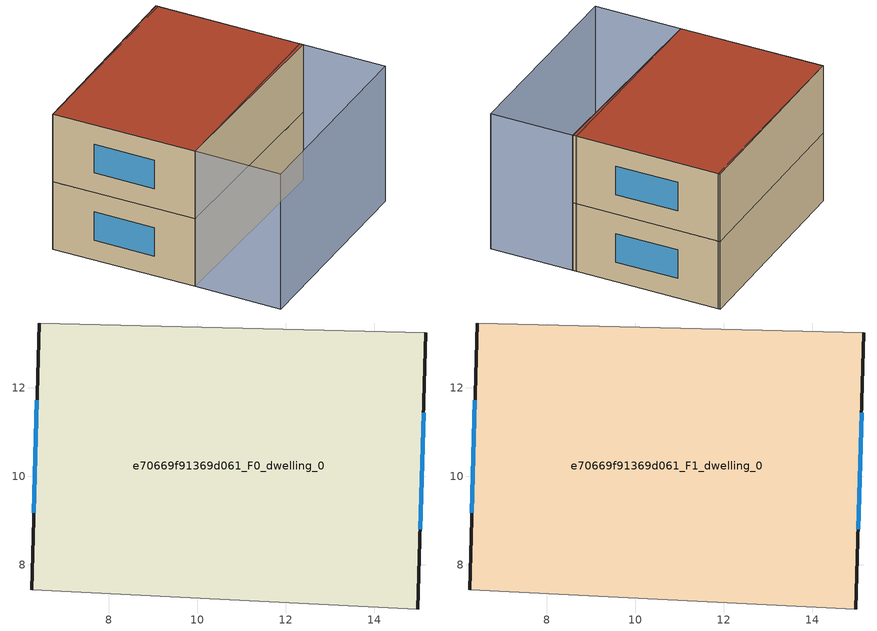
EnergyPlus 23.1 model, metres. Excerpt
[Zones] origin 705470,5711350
e70669f91369d061_F0_dwelling_0
 floor ground (EU_floor_Construction): 15.17,13.25 14.99,7 6.25,7.44 6.42,13.47 z0
 wall outside (EU_wall_Construction): 6.42,13.47 6.25,7.44 / 14.99,7 15.17,13.25 z0:3
 wall adiabatic (EU_wall_Construction): 6.25,7.44 14.99,7 / 15.17,13.25 6.42,13.47 z0:3
 window (EU_Window_Construction): 6.37,11.73 6.3,9.18 / 15.04,8.81 15.12,11.44 z0.87:2.13
e70669f91369d061_F1_dwelling_0
 floor to e70669f91369d061_F0_dwelling_0 (EU_floor_Construction): 15.17,13.25 14.99,7 6.25,7.44 6.42,13.47 z3
 wall outside (EU_wall_Construction): 6.42,13.47 6.25,7.44 / 14.99,7 15.17,13.25 z3:6
 wall adiabatic (EU_wall_Construction): 6.25,7.44 14.99,7 / 15.17,13.25 6.42,13.47 z3:6
 window (EU_Window_Construction): 6.37,11.73 6.3,9.18 / 15.04,8.81 15.12,11.44 z3.87:5.13
 roof outside (EU_roof_Construction): 14.99,7 15.17,13.25 6.42,13.47 6.25,7.44 z6
shading: 15.17,13.16 6.42,13.47 / 6.12,3.81 6.25,7.44 / 6.25,7.44 14.99,7.14 / 14.99,7.14 14.87,3.51 / 14.87,3.51 6.12,3.81 z0:6
[Building]
EU S2 Campaign: North Axis=0; Terrain=City; Solar Distribution=FullExterior
[Site:Location]
London: Latitude=51.5; Longitude=-0.5; Time Zone=0; Elevation=25
[SizingPeriod:WeatherFileDays]
AnnualSizingPeriod: Begin Month=1; Begin Day of Month=1; End Month=12; End Day of Month=31; Day of Week for Start Day=Monday; Use Weather File Daylight Saving Period=No; Use Weather File Rain and Snow Indicators=No
[MATERIAL]
EU_InternalMass_Material: Roughness=MediumRough; Thickness=0.1; Conductivity=1; Density=1800; Specific Heat=900; Thermal Absorptance=0.9; Solar Absorptance=0.7; Visible Absorptance=0.7
[MATERIAL:NOMASS] Roughness=MediumRough; Thermal Absorptance=0.9; Solar Absorptance=0.7; Visible Absorptance=0.7
Name | Thermal Resistance
EU_wall_NoMass | 0.724719
EU_roof_NoMass | 2.98947
EU_floor_NoMass | 2.39157
[WINDOWMATERIAL:SIMPLEGLAZINGSYSTEM]
EU_Window_SimpleGlazing: UFactor=2.63425; Solar Heat Gain Coefficient=0.76; Visible Transmittance=0.76
[CONSTRUCTION]
EU_wall_Construction: EU_wall_NoMass
EU_roof_Construction: EU_roof_NoMass
EU_floor_Construction: EU_floor_NoMass
EU_Window_Construction: EU_Window_SimpleGlazing
EU_InternalMass_Construction: EU_InternalMass_Material
[ZONE] Type=1; Multiplier=1; Ceiling Height=autocalculate; Volume=161.18; Floor Area=autocalculate; Part of Total Floor Area=Yes
e70669f91369d061_F0_dwelling_0; e70669f91369d061_F1_dwelling_0
[INTERNALMASS] Construction=EU_InternalMass_Construction; Surface Area=53.7267
Name | Zone or ZoneList
e70669f91369d061_F0_dwelling_0_EU_InternalMass | e70669f91369d061_F0_dwelling_0
e70669f91369d061_F1_dwelling_0_EU_InternalMass | e70669f91369d061_F1_dwelling_0
[OTHEREQUIPMENT] Fuel Type=Electricity; Design Level Calculation Method=Watts/Area; Power per Zone Floor Area=1; Fraction Latent=0; Fraction Radiant=0; Fraction Lost=0; Carbon Dioxide Generation Rate=0; EndUse Subcategory=EU_Step8_InternalGains
Name | Zone or ZoneList or Space or SpaceList | Schedule
EU_Step8_InternalGain_e70669f91369d061_F0_dwelling_0_f000 | e70669f91369d061_F0_dwelling_0 | EU_Step8_GainSchedule_e70669f91369d061_F0_dwelling_0_f000
EU_Step8_InternalGain_e70669f91369d061_F1_dwelling_0_f000 | e70669f91369d061_F1_dwelling_0 | EU_Step8_GainSchedule_e70669f91369d061_F1_dwelling_0_f000
[ZONEVENTILATION:DESIGNFLOWRATE] Schedule=EU_AlwaysOn; Design Flow Rate Calculation Method=AirChanges/Hour; Air Changes per Hour=0.418135; Ventilation Type=Natural; Fan Pressure Rise=0; Fan Total Efficiency=1; Constant Term Coefficient=1; Temperature Term Coefficient=0; Velocity Term Coefficient=0; Velocity Squared Term Coefficient=0; Minimum Indoor Temperature=-100; Maximum Indoor Temperature=100; Delta Temperature=-100; Minimum Outdoor Temperature=-100; Maximum Outdoor Temperature=100; Maximum Wind Speed=40
Name | Zone or ZoneList or Space or SpaceList
EU_ConstantAir_e70669f91369d061_F0_dwelling_0 | e70669f91369d061_F0_dwelling_0
EU_ConstantAir_e70669f91369d061_F1_dwelling_0 | e70669f91369d061_F1_dwelling_0
[HVACTEMPLATE:THERMOSTAT] Constant Heating Setpoint=20; Constant Cooling Setpoint=50
EU_HeatOnly_e70669f91369d061_F0_dwelling_0; EU_HeatOnly_e70669f91369d061_F1_dwelling_0
[HVACTEMPLATE:ZONE:IDEALLOADSAIRSYSTEM] System Availability Schedule=EU_AlwaysOn; Maximum Heating Supply Air Temperature=50; Minimum Cooling Supply Air Temperature=13; Maximum Heating Supply Air Humidity Ratio=0.0156; Minimum Cooling Supply Air Humidity Ratio=0.0077; Heating Limit=NoLimit; Cooling Limit=NoLimit; Heating Availability Schedule=EU_AlwaysOn; Cooling Availability Schedule=EU_CoolingOff; Dehumidification Control Type=ConstantSensibleHeatRatio; Cooling Sensible Heat Ratio=0.7; Dehumidification Setpoint=60; Humidification Control Type=None; Humidification Setpoint=30; Outdoor Air Method=None; Outdoor Air Flow Rate per Person=0.00944; Outdoor Air Flow Rate per Zone Floor Area=0; Outdoor Air Flow Rate per Zone=0; Demand Controlled Ventilation Type=None; Outdoor Air Economizer Type=NoEconomizer; Heat Recovery Type=None; Sensible Heat Recovery Effectiveness=0.7; Latent Heat Recovery Effectiveness=0.65
Name | Template Thermostat
e70669f91369d061_F0_dwelling_0 | EU_HeatOnly_e70669f91369d061_F0_dwelling_0
e70669f91369d061_F1_dwelling_0 | EU_HeatOnly_e70669f91369d061_F1_dwelling_0
[SIZING:ZONE] Zone Cooling Design Supply Air Temperature Input Method=SupplyAirTemperature; Zone Cooling Design Supply Air Temperature=13; Zone Heating Design Supply Air Temperature Input Method=SupplyAirTemperature; Zone Heating Design Supply Air Temperature=50; Zone Cooling Design Supply Air Humidity Ratio=0.008; Zone Heating Design Supply Air Humidity Ratio=0.008; Cooling Design Air Flow Method=DesignDay; Cooling Design Air Flow Rate=0; Cooling Minimum Air Flow per Zone Floor Area=0.000762; Cooling Minimum Air Flow=0; Cooling Minimum Air Flow Fraction=0.2; Heating Design Air Flow Method=DesignDay; Heating Design Air Flow Rate=0; Heating Maximum Air Flow per Zone Floor Area=0.002032; Heating Maximum Air Flow=0.141576; Heating Maximum Air Flow Fraction=0.3; Account for Dedicated Outdoor Air System=No; Dedicated Outdoor Air System Control Strategy=NeutralSupplyAir; Dedicated Outdoor Air Low Setpoint Temperature for Design=autosize; Dedicated Outdoor Air High Setpoint Temperature for Design=autosize; Zone Load Sizing Method=Sensible Load Only No Latent Load; Zone Latent Cooling Design Supply Air Humidity Ratio Input Method=HumidityRatioDifference; Zone Cooling Design Supply Air Humidity Ratio Difference=0.005; Zone Latent Heating Design Supply Air Humidity Ratio Input Method=HumidityRatioDifference; Zone Humidification Design Supply Air Humidity Ratio Difference=0.005
e70669f91369d061_F0_dwelling_0; e70669f91369d061_F1_dwelling_0
[SCHEDULE:CONSTANT]
Name | Hourly Value
EU_AlwaysOn | 1
EU_CoolingOff | 0
[SCHEDULE:FILE] Column Number=1; Rows to Skip at Top=0; Number of Hours of Data=8760; Column Separator=Comma; Interpolate to Timestep=No; Minutes per Item=60; Adjust Schedule for Daylight Savings=Yes
Name | File
EU_Step8_GainSchedule_e70669f91369d061_F0_dwelling_0_f000 | ../../schedules/e70669f91369d061/e70669f91369d061_F0_dwelling_0_f000_gain.csv
EU_Step8_GainSchedule_e70669f91369d061_F1_dwelling_0_f000 | ../../schedules/e70669f91369d061/e70669f91369d061_F1_dwelling_0_f000_gain.csv
